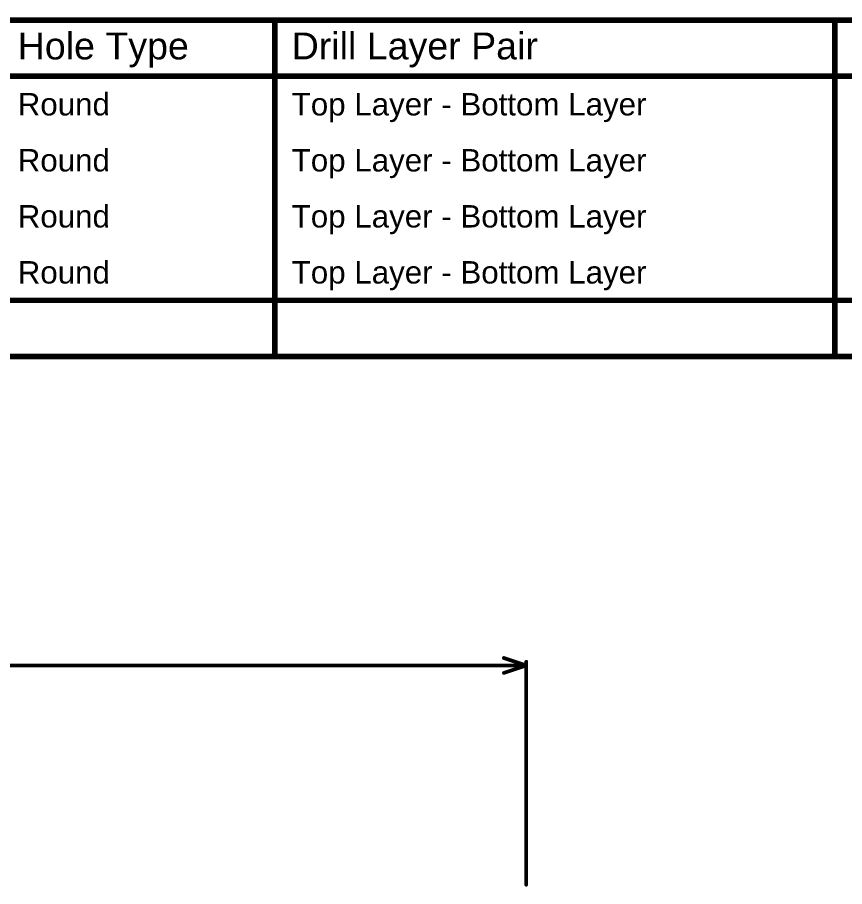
# Model space of a CAD drawing. Header units: inches. Extents: x 0 to 276, y 0 to 124.
# Drawn here: x 75.1 to 131.4, y 65 to 124.1 of the extents above; entities that cross this region are included whole.
import ezdxf

# ---------------------------------------------------------------- set-up
doc = ezdxf.new("R2010")
doc.units = ezdxf.units.IN
doc.layers.add('Dimension', color=6, linetype='Continuous')
doc.layers.add('Drill Drawing', color=1, linetype='Continuous')
doc.styles.add('Arial', font='', dxfattribs={"height": 0.2})
doc.styles.get('Arial').set_extended_font_data('Arial')

msp = doc.modelspace()

# ---------------------------------------------------------------- linework, layer by layer
at = {"layer": 'Dimension', "const_width": 0.254}
for points in [[(108.226, 80.518), (109.75, 80.01)], [(109.75, 65.099), (109.75, 80.264)], [(59.824, 80.01), (109.75, 80.01)], [(108.226, 79.502), (109.75, 80.01)]]:
    msp.add_lwpolyline(points, dxfattribs=at)
at = {"layer": 'Dimension', "const_width": 0.127}
for points in [[(108.162, 80.518, 1), (108.289, 80.518, 1)], [(109.686, 80.264, 1), (109.813, 80.264, 1)], [(109.686, 80.01, 1), (109.813, 80.01, 1)], [(109.686, 80.01, 1), (109.813, 80.01, 1)], [(109.686, 80.01, 1), (109.813, 80.01, 1)], [(108.162, 79.502, 1), (108.289, 79.502, 1)], [(109.686, 65.099, 1), (109.813, 65.099, 1)]]:
    msp.add_lwpolyline(points, format="xyb", close=True, dxfattribs=at)
at = {"layer": 'Drill Drawing', "const_width": 0.381}
for points in [[(2.985, 123.888), (275.552, 123.888)], [(92.648, 101.028), (92.648, 123.888)], [(130.737, 101.028), (130.737, 123.888)], [(2.985, 120.079), (275.552, 120.079)], [(2.985, 104.838), (275.552, 104.838)], [(2.985, 101.028), (275.552, 101.028)]]:
    msp.add_lwpolyline(points, dxfattribs=at)
at = {"layer": 'Drill Drawing', "const_width": 0.191}
for points in [[(92.553, 123.888, 1), (92.743, 123.888, 1)], [(130.641, 123.888, 1), (130.832, 123.888, 1)], [(92.553, 101.028, 1), (92.743, 101.028, 1)], [(130.641, 101.028, 1), (130.832, 101.028, 1)]]:
    msp.add_lwpolyline(points, format="xyb", close=True, dxfattribs=at)

# ---------------------------------------------------------------- texts
at = {"layer": 'Drill Drawing', "style": 'Arial'}
for s, height, p in [('Hole Type', 1.8288, (75.152, 121.222)), ('Drill Layer Pair', 1.8288, (93.791, 121.222)), ('Round', 1.524, (75.152, 117.412)), ('Top Layer - Bottom Layer', 1.524, (93.791, 117.412)), ('Round', 1.524, (75.152, 113.602)), ('Top Layer - Bottom Layer', 1.524, (93.791, 113.602)), ('Round', 1.524, (75.152, 109.791)), ('Top Layer - Bottom Layer', 1.524, (93.791, 109.791)), ('Round', 1.524, (75.152, 105.981)), ('Top Layer - Bottom Layer', 1.524, (93.791, 105.981))]:
    msp.add_text(s, height=height, dxfattribs=at).set_placement(p)

doc.saveas('drawing.dxf')
